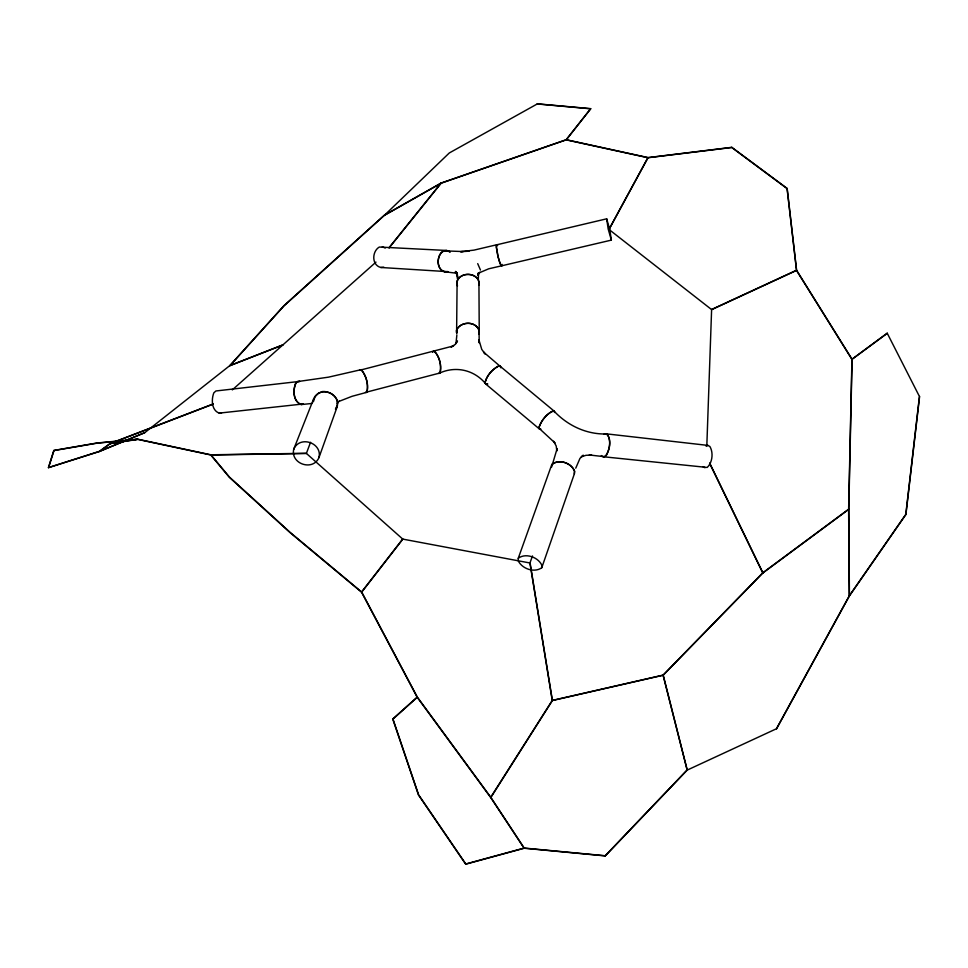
<?xml version="1.0" encoding="UTF-8"?>
<svg xmlns="http://www.w3.org/2000/svg" width="968" height="968" viewBox="0 0 968 968"><rect width="100%" height="100%" fill="white"/><g stroke="black" fill="none" stroke-linecap="round" stroke-linejoin="round"><path stroke-width="1.45" d="M456.848 335.182L455.952 343.604L457.477 340.93L455.19 344.426L451.088 347.052L453.617 345.891L359.769 370.26M518.255 558.27L518.219 560.787C522.115 568.833 534.324 573.177 541.765 567.72L574.399 473.739L574.556 471.113C571.301 462.801 558.717 458.566 551.772 464.616L518.255 558.27C525.66 552.68 538.026 557.084 541.85 565.203L541.765 567.72M849.263 595.865L848.621 509.265L851.937 359.37L796.458 270.362M706.809 446.091L711.613 309.578L609.017 229.476L648.052 157.687M293.727 449.212C290.339 463.95 312.966 471.525 318.98 457.561L337.179 406.754C340.591 392.826 319.198 385.566 313.632 398.901L293.727 449.212C299.681 435.14 322.477 442.763 318.98 457.561M478.797 285.366L478.93 282.063C476.365 272.117 461.482 272.068 457.114 280.575L456.606 332.883L456.714 329.556C461.3 321.013 476.45 320.977 479.233 331.044L479.099 334.371M313.511 401.744L313.632 398.901M551.639 467.024L557.12 448.571L556.818 450.979L556.201 445.982L553.587 441.263L554.954 442.921L538.849 428.074C541.015 421.056 546.581 412.973 553.926 411.001C567.659 425.618 586.342 434.475 606.573 433.991C612.091 439.472 609.356 448.983 606.44 455.238L604.528 456.714L589.27 454.972L591.642 455.081L585.979 455.311L581.272 456.811L583.341 455.214L579.965 458.384L575.754 468.161M574.29 473.933L574.581 471.343C571.556 462.837 558.984 458.699 551.881 464.422M905.927 514.456L919.6 396.469M478.991 272.94L488.707 268.801L501.847 265.764L502.065 264.385M497.129 245.001L496.499 244.819L496.269 246.162L498.23 257.5L500.347 264.131L501.847 265.764M48.4 467.629L53.809 450.447L96.969 442.993L137.637 439.182L210.855 454.791L306.348 453.29M54.002 450.495L48.581 467.665L99.474 451.499L144.813 432.635L99.414 451.342L48.473 467.556M611.352 240.124L609.852 229.948L606.682 218.816L496.826 244.783L496.33 247.324L497.649 254.995L499.791 262.836L501.521 265.837L611.352 240.124L608.17 228.98L606.682 218.816M490.679 797.378L552.232 700.445L529.919 563.013L532.497 555.947M53.918 450.568L96.994 443.187L137.662 439.375L210.782 454.984L306.36 453.484L310.546 442.279M339.199 401.321L352.025 396.311L366.666 392.355C369.231 384.768 365.856 375.886 361.415 369.607L328.503 377.157L296.994 381.67C292.215 388.362 292.747 401.054 301.157 404.576L311.865 403.474M313.523 400.486L315.326 396.444L318.484 393.262L322.586 391.52C328.866 391.12 335.182 394.92 337.372 400.885L337.3 405.168L335.472 409.186M608.945 229.44L647.907 157.627L731.772 147.33M776.53 728.868L849.42 595.913L905.915 514.492M490.836 797.487L552.389 700.554L663.165 675.24L762.893 572.947L848.742 509.337M335.606 409.113L337.179 406.754M337.348 403.632L339.175 401.042M361.524 592.041L402.676 539.043M361.693 592.15L402.833 539.152M282.874 344.995L229.936 365.698L283.999 305.864L384.272 215.441L449.297 152.968L537.228 103.963L590.613 108.803L566.147 139.743L441.057 183.073L384.199 215.319L283.89 305.755L229.839 365.577L144.825 432.623M590.686 108.779L566.268 139.84L441.106 183.206L384.26 215.441M389.027 247.735L441.021 183.097M389.148 247.832L441.142 183.194M605.206 855.772L687.111 769.959L663.056 675.18M392.802 718.946L417.208 697.093M392.923 719.127L417.317 697.275M232.296 389.898L375.959 262.122M887.124 333.234L851.973 359.297L887.22 333.367M848.658 509.204L762.784 572.826L663.08 675.095L552.28 700.409M99.414 451.342L110.098 443.513L213.142 403.971M99.498 451.487L110.183 443.659M477.805 273.605L479.85 272.298L477.841 275.263L478.615 272.71L478.301 279.425M432.454 351.892L433.737 351.227L435.358 352.037C439.399 357.833 441.868 365.928 440.041 372.861L438.746 373.479C455.396 365.468 474.38 369.74 485.972 384.139L487.811 384.054M711.577 309.506L796.495 270.253L787.057 188.53M711.649 309.651L796.567 270.399M687.207 770.092L776.433 728.759L849.275 595.84L905.782 514.407L919.431 396.456L887.245 333.258M432.527 351.759L433.846 351.227C439.859 355.885 441.662 365.868 439.968 372.995L365.952 392.282L367.126 391.846C368.288 384.502 366.545 374.955 360.919 369.764M229.864 365.565L282.801 344.862M213.19 404.128L110.17 443.671L137.662 439.375M465.789 864.182L524.22 848.246L605.278 855.918L687.244 770.068L663.225 675.132M465.705 863.988L524.148 848.065M301.157 404.576L303.42 403.983M496.499 244.819L474.017 250.119L460.526 251.692L467.641 251.269M604.032 434.233L606.016 433.809L707.886 445.401L709.907 446.514C713.525 452.746 712.496 462.45 707.197 467.447L603.125 456.727L601.322 455.565M603.125 456.727L605.109 456.364C610.046 450.894 610.99 441.481 607.831 434.91L606.016 433.809M705.684 445.788L707.886 445.401M110.134 443.501L137.637 439.182M300.624 404.346C293.074 401.079 293.195 390.31 295.434 383.582L297.394 381.67L299.802 381.38L215.912 390.975L213.819 392.863C211.278 399.433 211.435 410.287 219.167 413.118L303.02 403.995M219.167 413.118L221.708 412.743M449.745 251.789L446.792 250.482L379.299 247.046C371.869 251.414 371.506 265.196 380.847 267.483L448.208 271.693M380.847 267.483L383.824 267.192M446.792 250.482L443.78 250.748C436.35 255.358 435.709 269.443 445.207 272.008M466.83 251.317L469.129 251.172M365.468 392.415L366.666 392.355M463.152 251.571L444.167 250.833L441.347 252.454C435.818 258.492 437.354 273.436 447.821 271.621M500.867 367.344L499.996 366.182L498.169 366.219C492.034 369.703 486.347 375.971 485.053 383.013L485.972 384.139M444.687 271.778L457.005 273.266M604.613 433.858L606.573 433.991M537.192 103.818L590.637 108.646M554.64 412.513L554.18 411.146L500.262 366.352L498.689 366.049C492.264 369.171 486.844 375.62 485.041 382.554L485.682 383.981L539.382 428.957L540.87 429.09M605.266 855.748L524.184 848.065L490.836 797.366L417.341 697.117L361.705 592.053L290.134 532.376L229.464 477.103L210.891 454.815M554.18 411.146L552.716 410.952C546.412 414.461 541.1 420.753 538.874 427.626L539.382 428.957M485.682 383.981L487.291 384.236M530.016 563.001L402.761 539.103L306.36 453.387M566.219 139.707L648.003 157.566M566.195 139.864L647.967 157.736L731.784 147.499L787.081 188.591M457.247 273.17L454.96 272.274L456.92 273.448M382.299 246.792L385.24 248.05M447.313 250.712L450.277 252.007M702.998 466.612L704.994 467.774M731.832 147.354L787.19 188.457L796.616 270.314L852.082 359.322L848.779 509.277L849.42 595.877M499.996 366.182L483.54 352.074L485.222 354.01L481.761 349.412L478.918 339.829L479.233 342.902L479.027 330.04C475.082 320.626 460.018 321.303 456.424 330.572L456.836 333.887M496.826 244.783L497.6 245.63M457.126 273.17L455.601 271.415L457.852 277.707L457.283 274.186L457.283 278.361M210.746 454.96L229.319 477.26L289.989 532.545L361.536 592.174L417.172 697.226L490.679 797.499L524.111 848.21M553.926 411.001L554.676 412.053M465.826 864.025L418.624 794.813L392.96 719.006M465.668 864.146L418.454 794.946L392.754 719.067M477.708 263.635L480.455 270.024M709.762 463.236L762.905 572.862M709.605 463.309L762.76 572.935M500.262 366.352L500.867 367.816M530.101 562.977L552.401 700.481M457.465 286.092L456.944 282.813C458.517 272.468 473.509 271.887 478.507 279.849L478.991 283.14M478.93 282.063L479.233 331.044"/></g></svg>
